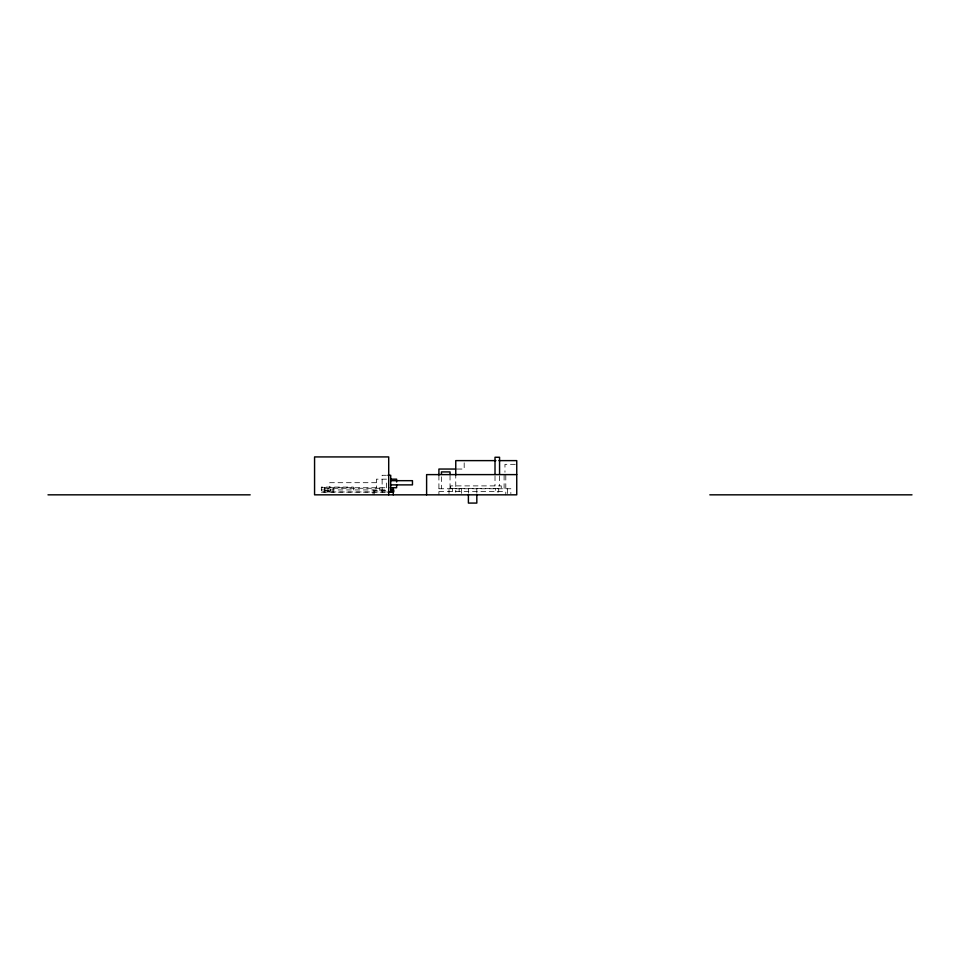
<?xml version="1.0" encoding="UTF-8"?>
<svg xmlns="http://www.w3.org/2000/svg" width="960" height="960" viewBox="0 0 960 960"><rect width="100%" height="100%" fill="white"/><g stroke="black" fill="none" stroke-linecap="round" stroke-linejoin="round"><path stroke-width="0.72" stroke-dasharray="4.8 3.6" d="M515.28 464.328L504.96 464.328L504.96 472.272M457.164 469.044L464.184 469.044L464.184 462.024M386.424 475.284L382.128 475.284L382.128 492.132M386.508 479.16L376.404 479.16L376.404 487.752M376.404 482.7L329.736 482.7L329.736 487.752M321.312 487.752L386.232 487.752M324.684 488.256L382.128 488.256M438.912 488.76L510.852 488.76L510.852 493.608M321.312 489.936L386.388 489.936L386.34 480.672M385.764 490.44L373.032 490.44L373.032 487.752M438.912 491.46L505.8 491.46M386.388 491.964L322.992 491.964L322.992 489.936M321.312 492.132L387.864 492.132M507.48 488.76L507.48 493.608M505.8 475.284L505.8 494.832M504.108 475.284L504.108 488.76M499.56 475.872L499.56 485.892M498.72 488.592L498.72 491.964L495.348 491.964L495.348 488.592M495.012 475.872L495.012 485.892M476.82 488.592L476.82 492.936M468.396 488.592L468.396 492.936M461.652 488.592L461.652 494.832M459.132 488.76L459.132 491.46M455.76 473.364L455.76 492.312M452.388 488.76L452.388 491.46M450.708 488.592L450.708 485.892L501.252 485.892L501.252 488.592L449.016 488.592L449.016 493.584M450.036 475.284L450.036 488.76M441.444 476.784L441.444 488.76M438.912 475.284L438.912 494.832M379.776 487.752L379.776 490.44M374.22 490.44L374.22 494.832M373.032 492.132L373.032 494.832M353.328 489.936L353.328 487.08L321.312 487.08L321.312 490.44L329.232 490.44L329.232 493.368M333.108 488.256L333.108 492.132M328.056 488.256L328.056 492.132M324.684 487.752L324.684 494.832M328.056 491.652A1.68 1.68 0 0 0 330.576 490.188A1.68 1.68 0 0 0 328.056 488.736A1.68 1.68 0 0 0 328.056 491.652"/><path stroke-width="1.44" d="M495.924 460.62L455.76 460.62L455.76 475.116M498.9 460.62L516.744 460.62L516.744 494.832L314.568 494.832L314.568 456.924L388.704 456.924L388.704 494.832M455.76 469.044L438.912 469.044L438.912 475.116M516.744 474.612L426.612 474.612L426.612 494.832M387.864 475.284L390.72 475.284L390.72 492.132M390.852 479.16L396.624 479.16L396.624 482.016M390.696 480.672L412.464 480.672L412.464 484.884L390.552 484.884M390.252 487.752L396.624 487.752L396.624 484.884M390.816 489.936L393.756 489.936L393.756 491.964L390.816 491.964M387.864 492.132L393.252 492.132L393.252 494.832M48 494.832L250.176 494.832M709.824 494.832L912 494.832M499.56 474.444L499.56 457.26L495.012 457.26L495.012 474.444M476.82 494.388L476.82 503.076L468.396 503.076L468.396 494.388M450.036 474.156L450.036 471.912L441.444 471.912L441.444 474.156M393.252 487.752L393.252 490.44"/></g></svg>
